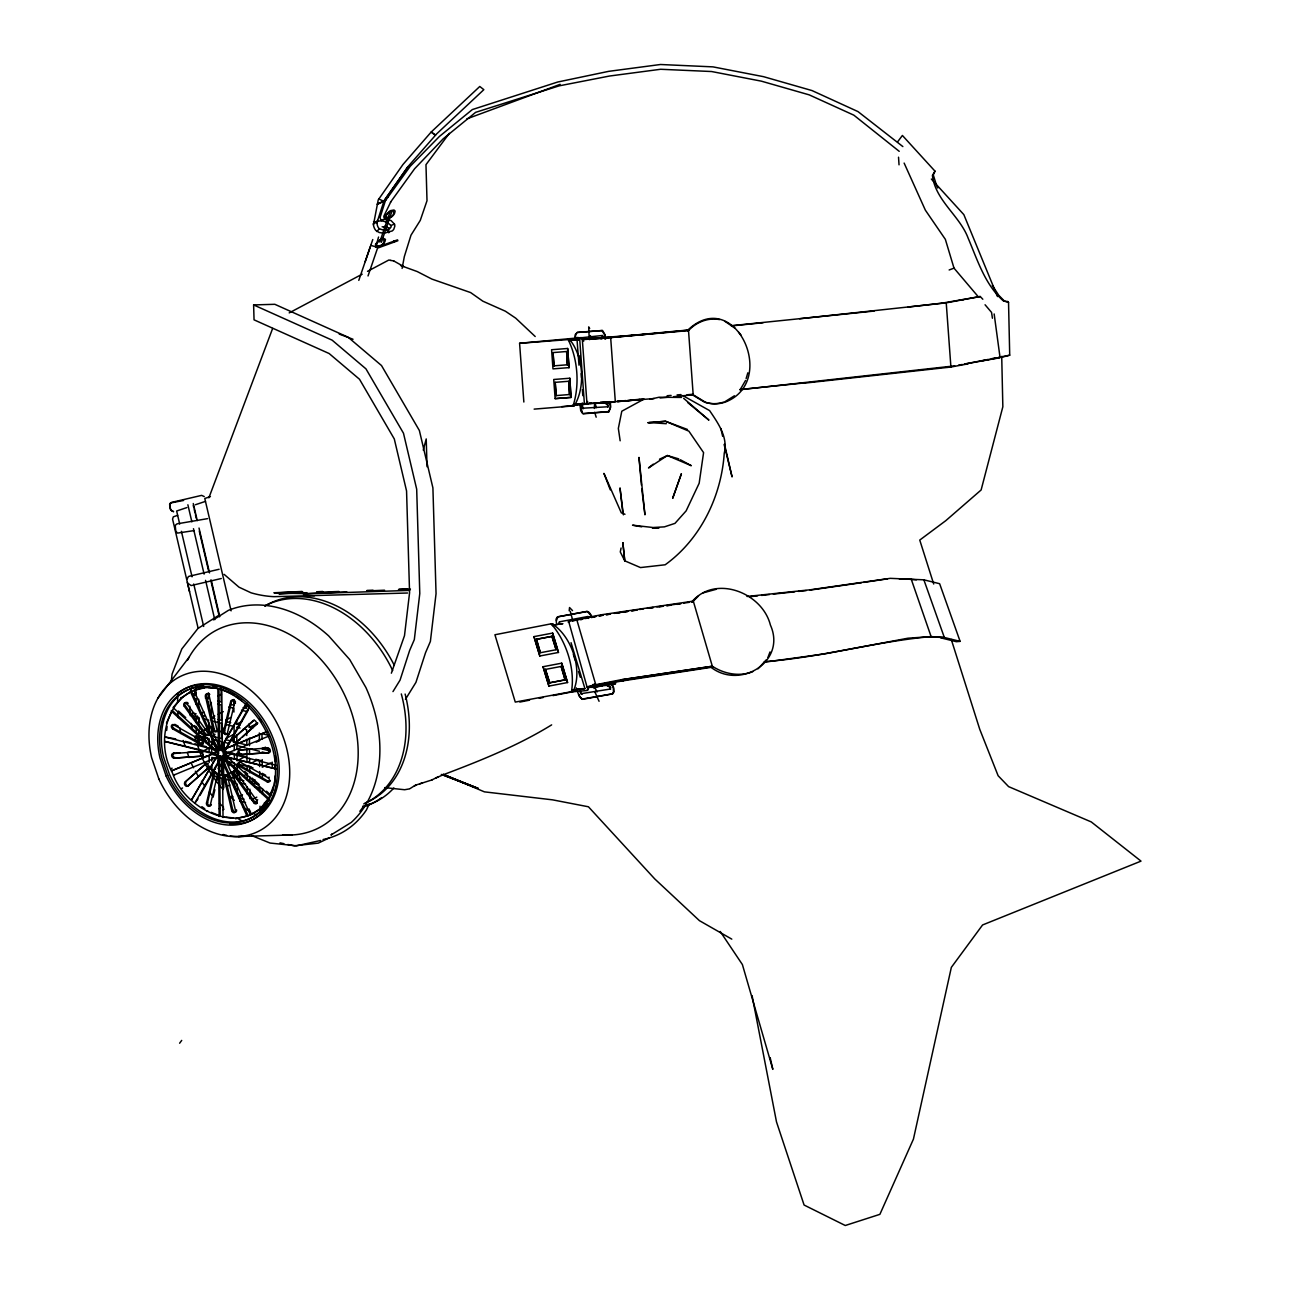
<?xml version="1.0" encoding="UTF-8"?>
<svg xmlns="http://www.w3.org/2000/svg" width="1290" height="1290" viewBox="0 0 1290 1290"><rect width="100%" height="100%" fill="white"/><g stroke="black" fill="none" stroke-linecap="round" stroke-linejoin="round"><path stroke-width="1.5" d="M556.458 620.603L557.812 616.991M373.455 224.831L378.228 199.886L402.964 164.507L431.199 132.015L479.783 86.478L483.831 89.671L435.23 135.224L431.199 132.015L435.472 135.015M377.277 221.574C381.34 219.703 388.113 221.832 391.031 225.814A2.58 2.58 0 0 1 390.951 227.201C388.822 231.265 382.114 230.442 378.921 228.378A8.272 8.272 0 0 1 377.099 223.347L377.631 220.155L376.761 221.767M588.192 687.183C586.24 691.763 588.03 691.23 588.885 686.973M604.817 338.367L604.865 337.69A12.642 12.094 72 0 0 604.623 334.803L602.14 330.692M234.296 695.262C181.616 665.253 148.398 729.979 172.505 773.033C185.083 810.62 243.552 838.452 268.933 798.542L224.654 758.197M171.248 681.749L172.086 674.073L181.809 648.951L197.773 628.665M166.668 730.479L167.103 726.512M274.464 783.611L275.334 775.661M559.409 622.409L559.57 623.602M594.593 402.899L594.384 408.446M603.059 336.674L602.14 337.512M605.139 338.867L605.252 337.545A12.642 12.094 72 0 0 605.01 334.642L602.527 330.53L577.049 332.53M552.684 625.537L552.878 624.038L551.201 623.812L494.925 634.761L515.274 702.082L573.228 691.359C583.112 670.203 571.696 636.502 552.733 624.312M617.313 401.593L642.291 399.32M402.109 268.433L404.318 256.662L410.994 235.183L420.282 220.364L427.006 200.708L425.974 164.685L449.339 133.305M621.071 548.024L620.28 551.959L624.763 560.827L640.485 567.568L665.172 564.778C700.631 539.204 721.368 496.295 724.238 453.29C728.253 437.246 718.127 423.265 709.613 410.607L682.732 395.53M211.35 804.573L210.286 805.121A2.403 1.806 62.7 0 1 207.916 806.089A2.403 1.806 62.7 0 1 206.513 803.009L213.576 773.339L214.64 772.791A2.403 1.806 62.7 0 1 215.124 771.904M230.652 701.583A2.403 1.806 62.7 0 1 233.022 700.599A2.403 1.806 62.7 0 1 234.425 703.695L227.363 733.365A2.403 1.806 62.7 0 1 224.992 734.332A2.403 1.806 62.7 0 1 223.589 731.253L230.652 701.583L231.716 701.034A2.403 1.806 62.7 0 1 234.087 700.051M206.513 803.009L207.577 802.461L214.64 772.791M223.589 731.253L224.654 730.704L231.716 701.034M210.286 805.121L217.349 775.451A2.403 1.806 62.7 0 0 215.946 772.355A2.403 1.806 62.7 0 0 213.576 773.339M213.108 797.156L214.882 789.738M217.091 780.466L218.413 774.903A2.403 1.806 62.7 0 0 218.203 773.145M423.265 450.129L426.216 438.939L427.038 466.738M746.136 378.534L747.845 372.81M587.643 401.48L585.789 404.205L561.714 406.656M621.248 679.765L712.322 666.237C724.093 673.944 739.364 676.895 752.715 671.719M391.354 673.203L404.496 635.664L409.575 592.755L406.56 490.974L394.288 438.939L359.507 379.26L329.16 353.541L254.049 319.839L253.614 304.924L274.818 304.295L348.171 337.254L381.501 365.538L419.363 430.489L432.908 487.894L436.052 593.658L430.376 641.469L425.555 652.659L415.944 682.362L405.463 699.325M377.696 220.316L384.097 200.692L407.64 167.023L435.601 135.095M379.776 242.036L390.048 211.818M386.129 226.024L384.597 227.395L386.436 227.685M381.389 242.294L391.676 212.076M902.855 146.576L857.995 111.601L812.023 90.574L763.47 76.658L712.967 66.87L660.48 64.5L608.638 71.353L557.683 82.028L472.334 109.569L439.422 136.45L410.252 166.249L385.371 200.772L380.131 217.3A5.402 5.402 0 0 0 381.485 220.606M358.797 280.365L372.762 239.553M375.68 247.212L377.115 246.245L375.68 247.212L378.567 237.037M368.021 275.947L377.551 248.115L397.868 240.746L397.546 239.859L377.228 247.228L370.778 245.374M208.883 497.811L272.642 328.434M767.953 657.384L770.017 651.934M569.245 339.173L569.825 340.399M216.51 750.78L172.215 710.435L166.458 723.093M273.803 785.336L269.046 797.607L260.322 808.604M247.793 705.066L249.373 706.839L223.122 753.215L269.787 795.72L272.851 789.98M552.313 625.489L552.878 624.038M575.888 333.804L575.211 338.931M615.33 401.819L610.67 337.625L688.376 330.224M623.28 680.185L597.222 684.845A11.933 1.242 -9.1 0 0 591.207 686.377L587.047 687.022L568.745 621.635A15.738 1.645 -9.1 0 1 575.598 619.829L601.043 614.83L693.31 601.124L698.519 595.948M897.518 141.948L902.403 135.466L934.992 171.167L933.283 174.908L936.443 185.099A71.127 11.884 47.7 0 0 937.749 188.017M369.343 803.735L366.473 809.862A123.727 90.09 63.9 0 1 323.081 839.5M390.87 201.691L383.872 216.139A2.79 2.79 0 0 0 384.743 218.655L391.047 220.574L394.482 224.138A5.321 5.321 0 0 1 394.805 226.298L393.805 229.201A7.563 7.563 0 0 1 392.225 230.942L384.017 233.248L379.212 232.506L375.793 230.442A10.9 10.9 0 0 1 373.391 223.799M745.556 380.453L740.154 389.725M571.551 691.134C575.179 668.413 566.278 641.13 551.201 623.812M573.082 691.634L571.938 690.408M218.881 752.941L191.565 799.865L216.269 757.553L215.204 758.101M245.971 703.743L219.719 750.119L173.053 707.597L181.68 697.551L191.581 691.311L217.478 748.248M220.429 748.877L247.035 703.195M197.983 798.929L194.951 802.961L221.203 756.585L267.869 799.091L268.933 798.542M199.966 795.446L221.574 757.262L220.509 757.81M224.186 752.667L248.47 709.774M586.531 402.915L585.789 404.205M568.713 340.479L569.438 339.254C583.532 356.153 585.741 387.065 574.26 405.834L534.141 409.124M392.966 691.601L400.061 680.12L409.656 650.418L414.316 639.63L419.782 593.545L416.686 489.184L403.48 433.214L365.957 368.859L332.127 340.157L253.614 304.924M766.292 659.819L757.988 668.833M572.97 406.156C579.807 385.404 577.92 359.12 568.132 339.592L519.596 343.285L523.853 402.029M407.785 167.087L383.856 201.321L378.841 198.999M390.499 202.191L414.654 168.7L443.196 138.82L475.623 112.343L559.102 85.866L609.541 76.029L660.625 69.273L711.612 71.531L761.358 81.157L809.201 94.863L853.835 115.165L899.227 151.333M179.616 1043.223L181.713 1040.401M158.009 698.051L189.114 657.191M609.074 411.413L610.267 407.43A12.642 12.094 72 0 0 610.057 404.528L609.041 401.609M647.903 607.59L647.338 608.3L653.079 607.477M376.761 231.539L379.325 228.846M719.643 319.597C708.194 317.388 696.278 322.065 688.521 330.595L687.473 330.433C734.494 285.235 778.499 380.195 726.238 401.706A31.718 30.944 -83.3 0 1 705.485 402.27L693.182 394.788L687.151 394.998M187.824 785.997L208.803 767.469L187.824 785.997A2.403 1.806 62.7 0 1 185.067 785.288A2.403 1.806 62.7 0 1 185.05 782.127L206.013 763.615A2.403 1.806 62.7 0 1 208.367 763.857M233.184 738.686L253.098 720.707A2.403 1.806 62.7 0 1 255.855 721.416A2.403 1.806 62.7 0 1 255.888 724.561L235.973 742.54A2.403 1.806 62.7 0 1 233.216 741.831A2.403 1.806 62.7 0 1 233.184 738.686L254.162 720.159M185.05 782.127L206.013 763.615M235.973 742.54L239.892 739.428M242.73 736.848L256.952 724.013A2.403 1.806 62.7 0 0 257.452 723.142M608.767 411.687L610.654 407.269A12.642 12.094 72 0 0 610.444 404.367L609.686 401.932M601.269 338.27L602.64 337.012L602.124 335.642M734.429 395.788L725.206 401.545M410.075 788.577L415.251 785.271L422.475 782.949M414.267 786.142L415.993 785.142M653.224 464.19L648.499 467.947L667.365 455.531L678.782 458.901M188.421 576.533L187.163 578.968M654.175 398.562L586.982 403.834L582.338 339.641L588.708 338.657M589.691 403.157L586.982 403.834L591.497 403.157M588.385 618.426L588.853 616.62M692.069 601.914L693.31 601.124L712.322 666.237L620.055 679.943L594.593 684.942A15.738 1.645 -9.1 0 0 587.74 686.748L587.111 687.312L594.303 687.344M198.273 628.262L218.881 615.249M213.318 619.861L228.33 610.396A123.727 93.235 62.7 0 1 328.724 635.954L349.703 659.545L365.876 687.473A123.727 93.235 62.7 0 1 351.267 822.423L330.95 835.001A3.773 2.483 57.8 0 0 331.804 833.985M269.207 735.945L223.138 754.844L250.421 814.845L261.386 808.056M551.652 724.867C517.242 746.072 479.445 761.084 441.793 775.306M607.8 406.947L607.88 405.382L605.397 403.286M608.251 406.753L582.419 408.221A2.677 2.564 72 0 1 582.306 407.721L581.951 403.351M609.154 411.526L583.048 413.526M643.839 399.207L621.796 411.22L618.345 428.425L620.151 440.793M693.31 601.124L691.746 601.962C715.192 574.195 762.261 592.529 770.404 625.053C786.868 661.754 739.734 690.086 710.758 667.075M289.202 312.889L362.184 274.173M367.521 271.335L388.87 260L390.773 260.419M580.742 619.829L581 619.7A7.756 0.806 -9.1 0 1 582.419 619.216M191.581 691.311L190.517 691.859L217.8 751.86L171.731 770.759L214.285 753.183L165.007 741.46L218.542 755.085L219.139 816.506L220.203 815.957L219.671 760.649L218.591 761.197M180.616 698.1L181.68 697.551M195.935 692.924L192.533 694.681L195.983 695.552L195.903 686.006M172.215 710.435L171.151 710.984L217.817 753.489M187.034 703.889L207.4 732.107A2.403 1.806 62.7 0 1 207.416 735.268A2.403 1.806 62.7 0 1 204.675 734.574L184.309 706.34A2.403 1.806 62.7 0 1 184.276 703.179A2.403 1.806 62.7 0 1 187.034 703.889L188.098 703.34M184.309 706.34L185.373 705.791A2.403 1.806 62.7 0 1 185.744 702.389M205.465 696.326A2.403 1.806 62.7 0 1 206.819 693.939A2.403 1.806 62.7 0 1 209.222 696.116L216.897 729.543A2.403 1.806 62.7 0 1 215.543 731.93A2.403 1.806 62.7 0 1 213.14 729.753L205.465 696.326L206.545 695.778A2.403 1.806 62.7 0 1 209.77 694.439M222.864 689.65L221.799 690.198L222.396 751.619L275.931 765.244M218.042 695.939L221.445 694.197M173.795 724.899L201.385 740.363A2.403 1.806 62.7 0 1 202.788 743.443A2.403 1.806 62.7 0 1 200.418 744.427L172.828 728.963A2.403 1.806 62.7 0 1 171.425 725.867A2.403 1.806 62.7 0 1 173.795 724.899L174.859 724.351L178.31 726.286M200.514 713.66L203.901 711.919M172.828 728.963L173.908 728.415L201.482 743.862A2.403 1.806 62.7 0 0 203.369 743.766M234.425 703.695L235.489 703.147M211.286 702.486L211.431 717.756L214.833 715.998M218.22 714.257L223.315 711.629M198.95 729.027L198.983 732.849L209.173 727.608M225.75 720.094L230.845 717.466M207.4 732.107L208.464 731.559A2.403 1.806 62.7 0 1 208.77 732.107M213.14 729.753L214.221 729.205A2.403 1.806 62.7 0 0 217.478 731.027M204.675 734.574L205.739 734.026A2.403 1.806 62.7 0 0 208.48 734.72M203.078 756.005A2.403 1.806 62.7 0 1 202.611 756.117L174.118 758.117A2.403 1.806 62.7 0 1 171.715 755.924A2.403 1.806 62.7 0 1 173.07 753.537L180.019 752.683M201.385 740.363L202.449 739.815A2.403 1.806 62.7 0 1 203.336 740.605M211.512 726.512L211.608 736.074L215.011 734.316M218.397 732.559L221.799 730.817M236.65 720.368L236.683 724.19L241.778 721.562M200.788 743.298L205.884 740.67M174.118 758.117L202.611 756.117M200.418 744.427L201.482 743.862M225.927 738.412L234.425 734.026M173.07 753.537L201.562 751.538A2.403 1.806 62.7 0 1 203.046 752.135M210.173 747.426L201.691 751.812L202.836 755.134M249.26 723.577L249.309 727.399L257.79 723.029M255.888 724.561L256.952 724.013M171.038 768.727L172.102 768.179M215.091 745.894L216.156 745.346L218.413 747.41M218.429 744.524L219.51 743.975L218.961 688.65L217.897 689.199L218.494 750.619L164.959 736.993L175.666 738.896M213.172 749.264L214.237 748.716M222.332 745.507L223.396 744.959L223.444 749.426L222.38 749.974M216.881 751.748L211.786 754.376L216.785 755.65M217.8 751.86L218.865 751.312M174.779 774.564L173.715 775.129L220.848 755.666M225.734 748.603L226.798 748.055M223.815 751.973L224.879 751.425M227.717 752.973L228.781 752.425M223.863 756.44L224.928 755.892L229.362 765.663M222.444 757.714L223.509 757.166L223.815 787.98M232.893 753.215L224.412 757.585L231.055 759.278M270.287 751.377A2.403 1.806 62.7 0 1 268.917 752.602L240.44 754.602A2.403 1.806 62.7 0 1 238.037 752.425A2.403 1.806 62.7 0 1 239.392 750.038L252.195 748.861M256.275 742.202L259.661 740.46M227.75 757.44L277.044 769.163L222.428 756.085L223.025 817.489L224.089 816.941M222.493 762.18L223.557 761.632M225.847 760.81L226.911 760.262M240.44 754.602L268.917 752.602M209.27 766.212L211.947 770.84L215.349 769.082M181.487 788.529L182.551 787.98M245.519 756.424L237.037 760.81L236.957 753.167M265.498 747.168L262.096 748.926L270.416 751.038M240.504 762.277L268.094 777.741A2.403 1.806 62.7 0 1 269.497 780.821A2.403 1.806 62.7 0 1 267.127 781.804L239.537 766.341A2.403 1.806 62.7 0 1 238.134 763.261A2.403 1.806 62.7 0 1 240.504 762.277L241.569 761.729M239.392 750.038L267.869 748.039A2.403 1.806 62.7 0 1 268.884 748.297M217.349 775.451L218.413 774.903M218.736 776.016L219.8 775.467M239.537 766.341L240.601 765.792L268.191 781.256A2.403 1.806 62.7 0 0 270.368 780.773M222.638 776.999L223.702 776.451M234.78 770.646L224.589 775.903L234.57 778.451M225.089 776.596L232.764 810.023A2.403 1.806 62.7 0 0 235.167 812.216A2.403 1.806 62.7 0 0 236.522 809.83L235.457 810.378A2.403 1.806 62.7 0 1 234.103 812.765A2.403 1.806 62.7 0 1 231.7 810.572L224.025 777.144L225.089 776.596A2.403 1.806 62.7 0 1 225.573 774.564M251.357 763.148L258.145 759.649M224.025 777.144A2.403 1.806 62.7 0 1 225.379 774.758A2.403 1.806 62.7 0 1 227.782 776.951L228.846 776.403A2.403 1.806 62.7 0 0 228.653 775.822M233.538 774.597A2.403 1.806 62.7 0 1 233.506 771.436A2.403 1.806 62.7 0 1 236.264 772.13L256.613 800.364A2.403 1.806 62.7 0 1 256.646 803.509A2.403 1.806 62.7 0 1 253.904 802.815L233.538 774.597L234.603 774.048A2.403 1.806 62.7 0 1 234.57 770.888M237.07 763.841L237.215 779.112L240.601 777.37M244.004 775.613L247.39 773.871M262.273 767.228L270.771 762.858M226.395 786.723L229.797 784.981M254.92 779.708L249.841 782.337L249.776 776.596M268.094 777.741L269.159 777.193M206.642 811.442L207.706 810.894M267.127 781.804L268.191 781.256M239.085 796.559L242.488 794.801M219.058 808.685L220.122 808.137M222.96 809.668L224.025 809.12M251.711 799.768L256.807 797.139M231.7 810.572L232.764 810.023M256.613 800.364L257.694 799.8M253.904 802.815L254.969 802.267A2.403 1.806 62.7 0 0 257.323 803.219M264.337 802.977L269.417 800.348M235.489 818.779L248.131 815.667L222.235 758.73M248.131 815.667L247.067 816.215L219.784 756.214M435.52 778.112L441.986 775.306M438.648 776.612L432.085 779.821M328.853 838.081L318.259 843.128L294.265 845.805L287.799 844.499M659.496 459.192L667.365 455.531L691.311 465.706L680.362 459.756M594.529 684.442L592.771 684.603M377.373 203.933L384.049 200.853M377.277 204.336L385.371 200.772M596.174 417.186L594.69 412.332M222.219 749.925L266.482 731.769M267.224 731.575L221.154 750.474L193.871 690.472L204.578 687.796M381.114 220.122L386.033 218.961L386.823 222.493M949.15 269.981L954.003 268.143L978.594 297.135M466.851 118.874L560.15 84.334M390.935 225.46L394.482 224.138M373.391 223.589L377.164 222.219M703.244 592.836L716.144 589.32M432.279 779.821L419.798 783.804M571.051 642.694L584.902 688.521L580.677 689.441M602.946 403.173L605.413 403.141M210.431 496.585L204.787 498.472L231.103 610.863M186.84 507.599L176.649 511.001L179.697 524.046M195.37 504.745L205.465 501.375M177.649 515.323L173.312 516.838L172.57 519.144L197.999 627.762M610.283 688.925L610.025 687.167M590.917 686.49C592.755 687.393 601.301 686.764 600.011 684.813A7.756 0.806 -9.1 0 1 604.365 683.635L605.703 683.394M595.029 687.264L602.914 685.7L605.22 683.91L623.667 680.717M1002.007 357.217L1009.715 355.202L1008.538 302.553L1004.233 300.909L998.815 295.378L992.284 285.413M519.596 343.285L581.21 337.593L583.757 341.108M568.132 339.592L569.438 339.254M567.648 348.477L569.035 367.618L567.648 348.477L551.588 349.735L552.975 368.875L569.035 367.618M553.039 352.589L554.007 365.844L553.039 352.589L566.616 351.509L567.374 364.812L566.616 351.509M569.809 378.228L571.002 397.417L555.135 398.626L553.732 379.486L569.809 378.228L571.002 397.417M555.2 382.34L556.167 395.595L555.2 382.34L568.777 381.26L569.535 394.563L568.777 381.26M555.135 398.626L571.196 397.368M574.082 405.753L573.647 404.608M574.485 404.592L575.824 404.512M384.743 787.626L404.625 789.738L409.494 788.883M573.066 690.102L575.695 689.634M574.776 689.827L573.776 690.102L574.776 690.182M595.061 684.377L594.513 684.377M189.001 576.308L219.107 569.261M221.283 578.517L191.162 585.563L188.179 583.548M577.904 337.319L577.372 338.077A2.725 2.596 72 0 0 577.34 338.577L577.356 338.931M650.047 399.287L659.013 397.239L681.539 397.433M608.848 411.704L583.015 413.816L580.758 410.849L579.839 403.77M320.597 840.483L296.523 845.805L270.061 843.047L251.55 835.549M605.72 685.087L604.671 685.345L605.558 685.361M613.443 684.184L614.524 683.861L613.605 683.91M581.806 403.931L584.386 403.577L579.726 339.383L576.195 339.834M583.112 403.738L584.386 403.577M994.155 313.954L1000.073 357.717L964.194 364.119L988.092 359.459M991.8 358.652L995.493 357.846M999.702 357.507L980.706 361.055M554.2 624.989L556.071 624.715M581.822 689.231L583.741 688.779L582.741 688.699M589.224 338.415L582.338 339.641L611.299 337.561M585.337 618.523L586.676 618.281M533.963 636.631L552.62 633.084L558.473 652.45L539.817 655.997L533.963 636.631L539.817 655.997M536.317 639.324L552.072 636.341L556.119 649.741L540.365 652.724L536.317 639.324L552.072 636.341M543.058 666.72L561.714 663.173L567.568 682.539L548.911 686.087L543.058 666.72L548.911 686.087M545.412 669.413L561.166 666.43L565.213 679.83L549.717 682.845L545.412 669.413L549.717 682.845M549.459 682.813L565.213 679.83M519.822 702.066L529.561 700.164M539.284 698.277L543.187 697.519M552.926 695.616L572.389 691.843L587.144 690.505M998.412 357.378L1009.715 355.202M580.049 619.377L578.21 619.732A11.933 1.242 -9.1 0 0 577.372 619.893M606.671 684.909L603.526 685.522L606.461 685.264M612.508 684.361L615.685 683.684L612.702 684.006M610.783 688.957L580.822 693.746A2.741 2.628 68.8 0 1 580.565 693.246L579.258 689.053M799.606 318.743L946.231 302.844L980.255 296.507L982.819 299.248M557.715 616.813L586.885 611.412L589.159 612.363L591.207 615.314A12.223 11.739 68.8 0 1 591.981 617.555M593.674 684.668L594.48 684.522M908.144 307.052L942.458 303.086L980.255 296.507M740.105 389.709L954.713 365.876M958.502 365.183L962.308 364.473M967.984 363.877L950.907 367.037L804.928 383.098M589.159 617.7L576.759 619.587L595.77 684.7L597.222 684.845M591.094 617.346L594.98 616.62M598.866 615.894L602.011 615.298M592.191 617.265L595.867 616.588M599.544 615.91L603.22 615.233M555.345 624.763L557.199 624.505M574.985 689.682L576.84 689.441M605.978 684.974L607.8 684.716M611.363 684.555L613.185 684.297M610.541 402.528L613.04 402.109L611.089 402.174M207.561 518.644L177.02 523.853L175.214 525.369L175.779 530.98L177.407 533.109L193.887 530.625M607.38 684.732L612.073 684.023M610.235 684.797L611.783 684.538M556.748 624.505L562.908 623.683M576.388 689.441L578.097 689.247M579.42 689.634L581.145 689.441M606.639 614.588L610.509 613.992M614.395 613.379L627.956 611.283M631.842 610.686L635.712 610.089M639.582 609.493L643.468 608.896M569.6 340.334L571.841 340.06M571.067 340.173L570.261 340.302L571.164 340.302M577.92 339.625L579.694 339.351M574.921 404.431L573.921 404.608L576.614 404.447M652.466 528.239L658.819 528.223M606.219 614.782L610.138 614.185M616.007 613.282L619.909 612.685M623.828 612.089L627.746 611.492M631.649 610.896L637.518 609.993M622.248 680.346L712.257 666.688M622.989 680.83L713.273 667.011M608.944 684.474L610.541 684.232M863.607 582.403L887.52 578.823M604.639 338.625L608.058 338.044L606.864 337.996M605.058 338.609L607.074 338.157L606.106 338.125M609.606 402.673L611.186 402.496M810.12 590.094L861.623 582.677M183.567 500.456L170.345 503.019L169.603 504.68L170.748 509.921L173.586 511.695M656.9 606.929L662.641 606.123M666.479 605.574L679.862 603.672M683.684 603.123L689.424 602.301M558.312 624.263L559.941 624.038M577.952 689.199L579.565 688.973M649.257 608.203L653.208 607.654M659.109 606.832L663.06 606.284M666.995 605.736L670.945 605.187M676.847 604.365L680.798 603.801M607.09 685.248L608.816 684.958M591.497 338.351L613.266 337.093M600.672 338.657L603.333 338.319M601.092 338.641L602.14 338.512M608.558 402.819L610.025 402.673M611.605 684.135L613.443 683.845M605.72 685.425L607.558 685.135M579.404 689.053L582.532 688.618M577.952 689.908L574.985 690.263M641.727 526.836L632.519 525.191L653.046 527.513L664.382 526.868L674.976 523.369L686.135 510.872L699.164 483.25L703.582 452.629L688.876 431.166L665.511 421.266L648.064 422.717L665.511 421.266L687.473 429.473M571.212 340.108L573.873 339.834M577.775 339.673L575.13 339.947M580.855 404.044L582.435 403.883M607.364 402.996L608.735 402.835M763.89 662.27L824.423 653.933L907.967 638.211L931.106 636.583L944.345 637.486L960.115 641.372L939.636 583.709L923.866 579.823L890.229 578.339L810.459 589.756L746.975 596.48M764.97 661.625C820.956 657.465 875.426 641.582 931.106 636.583L911.095 578.791L899.356 578.984M749.78 596.722L757.633 595.851M761.568 595.416L769.421 594.545M773.339 594.11L794.656 591.82M572.405 339.963L576.42 339.56M577.049 404.173L578.533 404.044M579.774 404.157L581.258 404.028M874.168 311.051L731.365 325.709M561.053 623.973L562.182 623.844M580.677 688.892L584.902 688.618M576.84 689.989L573.034 690.392M606.042 403.141L607.461 402.948M798.51 591.4L806.218 590.594M804.267 382.953L739.944 389.516M573.889 340.108L575.275 339.963M687.473 330.433L688.521 330.595L693.182 394.788L673.686 396.675M578.372 404.028L581.081 403.754M578.549 404.302L579.936 404.173M731.511 325.902L763.083 322.726M589.836 338.351L595.883 337.899M688.473 329.998L612.685 337.142M589.304 339.399L688.521 330.595L687.135 330.466M687.215 394.772L693.133 394.208M660.029 397.997L667.833 397.239M572.567 340.221L574.018 340.06M577.227 404.431L578.678 404.27M651.079 333.884L593.303 338.238M617.346 401.351L625.876 400.577M631.826 400.029L639.775 399.303M604.317 338.27L605.865 338.077M609.299 402.319L610.847 402.125M618.007 401.577L644 399.223M604.833 403.254L606.381 403.061M571.357 340.334L572.937 340.157M576.017 404.528L577.597 404.367M610.686 401.9L600.543 402.109M927.268 636.873L944.345 637.486L923.866 579.823M960.115 641.372L956.325 641.694L940.555 637.792M667.124 395.74L671.106 395.417M677.073 394.917L681.039 394.595M602.543 402.738L600.35 402.883M554.007 365.844L567.568 364.764M556.167 395.595L569.729 394.514M573.373 404.689L575.275 404.544M614.443 401.835L590.32 403.512M602.188 330.498L577.436 332.369L575.259 334.529L574.824 339.093M577.033 339.544L578.726 339.48L577.823 339.48M571.954 340.254L569.696 340.447M582.29 403.657L583.274 403.593M592.255 339.012L585.66 339.302M610.283 402.238L611.847 402.061M959.534 299.909L963.308 299.667M942.458 303.086L946.231 302.844L950.907 367.037L947.118 367.295M599.382 686.07L602.253 685.893M934.992 171.167L932.412 175.392C935.314 200.563 959.841 215.753 968.177 238.231C977.53 260.193 985.141 285.09 1003.717 301.199L1007.974 301.586M409.769 590.385L308.181 593.739L274.625 593.029L302.634 591.675M587.95 616.491L559.36 621.845L559.07 623.57M302.811 592.513L278.898 593.787L306.939 592.707M316.776 591.771L322.742 591.465M187.856 752.264L201.562 751.538M261.999 748.345L267.869 748.039M582.032 694.375L581.306 693.794A2.741 2.628 68.8 0 1 581.064 693.294L579.758 689.086M273.851 592.771L302.005 591.465M303.069 593.722L346.8 591.836M366.683 590.981L384.565 590.207M398.481 589.611L410.414 589.095M316.953 592.336L338.996 591.481M367.037 590.417L373.036 590.191M399.078 589.191L407.092 588.885M604.591 403.206L603.672 403.206M581.21 337.593L581.984 338.464M407.592 593.013L273.996 596.673A202.949 140.255 88.3 0 1 251.082 592.819L238.989 587.176L224.105 574.34M238.311 836.533L292.185 834.952M689.312 394.901L693.182 394.788M173.408 511.533C169.603 511.501 168.538 504.213 171.409 502.439L201.627 495.376L204.255 496.569M314.454 595.787L303.779 595.335M649.322 422.556L666.317 423.7M373.552 221.654L377.212 221.783A8.691 8.691 0 0 0 377.099 223.347M599.076 701.292L594.851 691.875M583.451 408.72L582.806 408.059A2.677 2.564 72 0 1 582.693 407.559L582.354 403.19M907.257 579.081L916.416 579.839M208.287 687.554L215.414 688.279M225.879 817.134L232.99 817.876M552.62 633.084L558.473 652.45M556.119 649.741L551.83 636.309M540.365 652.724L536.559 639.356M561.714 663.173L567.568 682.539M561.166 666.43L564.972 679.798M569.406 622.506L568.035 621.909M385.629 226.459L386.597 227.25M382.146 226.766L389.096 227.879M370.311 246.729L365.215 261.612M390.709 260.419L393.789 260.935M582.29 699.325L612.798 693.859L613.992 691.859L613.798 688.296A12.174 11.691 68.8 0 0 612.75 685.458L610.799 682.878M280.027 842.854L283.913 843.676M205.287 697.922L208.609 698.777L208.561 693.036M217.913 701.131L221.235 701.986L221.106 688.618M230.539 704.356L233.861 705.195L233.796 699.47M243.149 707.565L246.487 708.42L246.438 704.598M217.946 704.179L221.267 705.017L221.412 720.288L218.091 719.449M228.894 706.968L233.893 708.226L233.925 712.048M241.52 710.177L246.503 711.451M196.161 713.87L192.291 712.886L192.678 715.998L196.193 716.901L196.257 722.626M202.143 715.386L205.465 716.24M211.431 717.756L214.753 718.595M225.718 721.4L230.717 722.658M236.683 724.19L240.005 725.028M249.309 727.399L252.63 728.237M203.836 718.853L208.819 720.11M211.463 720.788L221.445 723.335L221.59 738.606L211.608 736.074M225.75 724.432L234.071 726.544L234.216 741.815M236.715 727.221L240.037 728.06M243.358 728.915L246.68 729.753L246.745 735.494M268.61 735.332L261.951 733.639L262.015 739.38M194.903 731.817L196.338 732.172L196.29 726.447M198.983 732.849L208.964 735.397M225.895 739.702L230.878 740.976M199.015 735.881L207.335 738.009M211.641 739.106L221.622 741.637L221.67 747.378M229.249 743.588L224.267 742.314L224.363 751.86M245.197 747.652L236.892 745.523L236.925 749.345M259.483 751.28L249.502 748.748L249.567 754.473M262.128 751.957L267.127 753.231M185.309 741.347L191.097 742.83M194.951 743.798L206.529 746.749M210.383 747.732L218.139 749.716M223.46 751.07L246.132 756.843M255.775 759.294L261.564 760.761M206.013 755.94L209.173 756.746L209.222 762.422M238.731 764.26L247.035 766.389L247.083 770.194M253.017 767.905L249.68 767.05L249.744 772.791M237.215 779.112L243.858 780.805M251.502 782.756L258.145 784.449M224.621 778.934L234.603 781.482L234.667 789.109M240.569 782.998L245.552 784.272M254.856 786.642L259.838 787.9L259.87 791.721M239.053 797.849L244.036 799.123M253.34 801.493L256.662 802.332M239.908 801.106L245.519 802.525M403.706 266.53L393.74 260.935M400.529 265.498L417.234 271.561L431.86 279.075L470.624 292.572L482.847 301.183L505.39 311.213L515.71 318.162L535.205 336.513M608.203 405.157L605.8 403.125M339.238 334.094L353.025 339.254M442.18 774.597L478.364 788.448L443.292 774.435L484.395 791.85L552.588 799.848L588.434 806.782L654.74 878.909L699.454 920.673L731.801 939.136M441.309 774.435L477.203 788.222L443.228 774.419M624.973 514.242L621.296 512.823L603.946 473.382L610.283 489.861M610.057 687.086L607.3 685.506M211.27 812.329L218.413 815.232M581.822 699.132L612.299 693.827L613.492 691.827L613.298 688.247A12.174 11.691 68.8 0 0 612.25 685.425L610.718 683.232M725.093 321.468L735.123 328.257M195.564 735.945L198.999 737.88M248.47 765.599L251.921 767.534M262.257 773.323L265.708 775.258M582.322 699.164L579.033 695.955L576.275 687.893M235.748 696.326L241.601 700.567M201.853 806.653L204.787 808.765M606.816 685.474L610.815 687.441M692.133 394.643L704.453 402.125A31.718 30.944 -83.3 0 0 723.529 402.158M581.838 698.857L580.387 697.374M687.618 402.48L708.919 420.121L683.635 398.32M178.472 711.016L185.712 717.611M194.419 725.544L197.305 728.173M225.428 753.795L228.814 756.891M244.761 771.404L247.664 774.048M252.002 778.015L259.258 784.61M266.498 791.205L270.852 795.172M375.454 246.132L376.728 247.374M931.348 179.036L963.84 214.624L997.493 296.555M232.281 796.124L233.055 796.994M985.06 304.762L991.542 312.39L992.429 318.259M738.799 332.304L741.073 335.158M582.338 412.929L580.242 403.609M197.144 715.885L199.402 719.014M237.328 771.581L239.585 774.726M185.373 705.791L205.739 734.026M234.603 774.048L254.969 802.267M720.223 931.477L742.395 964.565L772.839 1069.362L770.162 1057.671M1007.909 301.538L1008.538 302.553M387.484 196.128L388.048 197.064M386.79 229.814L388.532 232.684M259.435 718.175L261.386 721.529M579.936 696.713L578.807 694.407M572.518 610.622L569.535 607.542L569.196 610.767M385.452 199.047L385.936 199.982M217.865 740.363L221.493 748.329M249.018 808.894L251.486 814.296M904.129 163.072L925.349 210.141L945.36 239.359L954.003 268.143M596.996 692.037L594.545 686.603L594.093 688.489M393.885 241.198L394.192 242.069M393.547 241.311L393.853 242.197M204.368 737.638L206.158 742.927M196.386 736.171L199.095 744.169L199.031 737.541M194.597 736.461L196.403 741.75M197.596 745.265L201.192 755.875M183.212 740.476L184.986 745.701M187.356 752.65L189.017 757.536M933.702 584.031L919.754 540.075L945.78 520.676L981.126 489.974L1002.846 406.769L1001.717 356.395M951.278 639.469L979.755 729.318L998.121 775.725L1008.603 786.626L1091.259 821.924L1141.021 861.123L982.577 924.962L951.343 967.371L913.433 1139.118L879.893 1214.341L845.273 1225.5L804.089 1205.037L776.499 1121.913L752.07 995.606M572.26 618.62L570.277 611.299M589.675 328.482L588.692 326.886L589.272 339.576M573.341 654.32L575.082 660.045M578.533 671.51L580.274 677.234M187.34 582.258L189.566 591.707M556.538 623.86L556.054 619.135L557.328 616.959L587.369 611.444L590.707 615.282A12.223 11.739 68.8 0 1 591.481 617.507M724.19 444.711L732.075 476.929L724.464 444.05M193.274 503.519L197.273 520.596M199.015 528.045L209.528 572.905M211.205 580.097L219.752 616.604M193.258 505.406L193.806 507.776M194.226 509.502L195.032 512.969M195.435 514.71L196.306 518.387M199.289 531.125L208.674 571.212M210.77 580.194L219.316 616.701M187.872 504.777L191.871 521.853M193.468 528.69L204.11 574.131M205.562 580.355L214.769 619.668M181.406 531.335L192.049 576.824M193.726 583.999L203.675 626.44M720.868 428.57L722.658 436.31M227.782 776.951L235.457 810.378M206.545 695.778L214.221 729.205M388.403 229.427L389.112 232.539M595.577 404.496L596.061 407.753M623.36 514.839L619.99 487.926L622.731 511.824M641.791 489.071L644.952 514.823L638.985 457.402L641.436 485.104M274.818 756.037L275.48 761.568M603.075 336.319L602.511 335.481L576.985 338.222A2.725 2.596 72 0 0 576.952 338.738L579 365.199M579.887 355.524L580.178 359.539M581.21 373.584L581.5 377.599M582.371 389.644L582.806 395.659M898.533 157.203L899.033 164.83M590.465 335.61L590.497 339.06M274.851 764.712L274.883 768.534M272.19 762.132L272.238 767.873M262.209 759.6L262.257 765.325M262.354 774.081L262.386 777.902M262.483 788.577L262.547 794.301M259.306 732.978L259.387 740.605M259.58 760.826L259.629 766.566M259.677 771.501L259.742 777.241M260.016 806.218L260.08 812.7M249.405 738.074L249.486 745.717M249.599 758.294L249.631 762.116M249.905 789.19L249.986 798.736M246.777 739.299L246.842 745.04L236.86 742.492L236.78 734.849M246.858 748.071L246.987 761.439M247.116 774.016L247.164 779.74M247.228 786.61L247.309 794.237M237.263 784.062L237.344 793.608M234.248 744.862L234.296 750.587M234.328 754.408L234.377 758.23M234.554 776.532L234.425 763.164L224.444 760.632L224.492 766.357M224.121 727.818L224.186 733.559M222.041 784.594L221.977 778.257L215.269 776.564L213.205 773L221.944 775.226L221.799 759.955L211.818 757.407L211.85 761.245M211.657 741.008L211.77 752.473M211.899 765.083L211.947 770.84M208.641 701.808L208.722 709.435M208.835 722.029L208.932 731.575M208.996 738.428L209.044 744.153M209.093 747.974L209.125 751.796M198.66 699.261L198.757 708.807M198.837 717.579L198.918 725.222M196.016 698.583L196.08 704.324M572.647 621.103A11.933 1.242 -9.1 0 1 575.775 620.248M264.869 606.074A110.698 83.415 62.7 0 1 394.305 665.366M405.125 694.052A110.698 83.415 62.7 0 1 365.28 802.961M234.667 783.852A96.057 72.369 62.7 0 1 230.878 779.595M221.767 767.356A96.057 72.369 62.7 0 1 217.72 760.729M208.803 741.508A96.057 72.369 62.7 0 1 207.529 737.864M264.998 605.832A110.698 83.415 62.7 0 1 392.66 670.542M401.303 693.939A110.698 83.415 62.7 0 1 363.748 803.912M256.468 814.925A100.765 75.933 62.7 0 1 252.985 813.151M249.696 811.313A100.765 75.933 62.7 0 1 243.423 807.33M234.345 800.364A100.765 75.933 62.7 0 1 228.636 795.172M223.17 789.48A100.765 75.933 62.7 0 1 201.982 757.569M192.387 729.253A100.765 75.933 62.7 0 1 191.291 723.448M190.291 715.692A100.765 75.933 62.7 0 1 189.791 706.178M190.597 692.149A100.765 75.933 62.7 0 1 191.178 688.263M220.203 771.452A100.765 75.933 62.7 0 1 218.139 768.324M187.405 660.383A111.311 83.866 62.7 0 1 340.77 687.425A111.311 83.866 62.7 0 1 282.591 834.824M242.197 821.166A111.311 83.866 62.7 0 1 237.376 818.07M223.557 807.153A111.311 83.866 62.7 0 1 219.51 803.315M213.027 796.398A111.311 83.866 62.7 0 1 209.319 791.996M204.691 785.916A111.311 83.866 62.7 0 1 201.417 781.176M198.289 776.257A111.311 83.866 62.7 0 1 195.354 771.194M193.516 767.76A111.311 83.866 62.7 0 1 190.936 762.551M180.858 733.51A111.311 83.866 62.7 0 1 179.633 727.592M178.197 717.643A111.311 83.866 62.7 0 1 177.714 711.725M177.552 701.792A111.311 83.866 62.7 0 1 178.052 693.601M267.917 803.138A71.434 53.825 62.7 0 1 169.458 774.403L163.508 756.875A71.434 53.825 62.7 0 1 187.969 689.763M189.807 688.957A71.434 53.825 62.7 0 1 203.723 685.877M213.027 686.296A71.434 53.825 62.7 0 1 216.817 686.99M176.569 694.617A73.74 55.567 62.7 0 1 272.255 736.122A73.74 55.567 62.7 0 1 229.749 824.133M237.037 741.992A2.403 1.806 62.7 0 1 234.28 741.282A2.403 1.806 62.7 0 1 234.248 738.122M227.54 733.946A2.403 1.806 62.7 0 1 224.654 730.704M234.974 700.857A2.403 1.806 62.7 0 1 235.473 701.986M175.182 757.569A2.403 1.806 62.7 0 1 172.796 755.376A2.403 1.806 62.7 0 1 174.134 752.989M210.85 805.444A2.403 1.806 62.7 0 1 207.577 802.461M204.949 764.164A2.403 1.806 62.7 0 1 207.706 764.857A2.403 1.806 62.7 0 1 207.738 768.018M188.888 785.449A2.403 1.806 62.7 0 1 186.147 784.739A2.403 1.806 62.7 0 1 186.115 781.579M227.459 774.468A2.403 1.806 62.7 0 1 227.927 774.822M200.498 752.086A2.403 1.806 62.7 0 1 202.901 754.279A2.403 1.806 62.7 0 1 201.546 756.666M186.711 702.324A2.403 1.806 62.7 0 1 187.695 702.873M173.908 728.415A2.403 1.806 62.7 0 1 172.989 724.448M236.441 770.775A2.403 1.806 62.7 0 1 236.925 771.13M266.804 748.587A2.403 1.806 62.7 0 1 269.207 750.764A2.403 1.806 62.7 0 1 267.852 753.15M240.601 765.792A2.403 1.806 62.7 0 1 239.698 761.826M241.504 754.053A2.403 1.806 62.7 0 1 239.102 751.876A2.403 1.806 62.7 0 1 240.456 749.49M269.352 748.635A2.403 1.806 62.7 0 1 270.271 750.216M393.853 787.997A110.698 80.609 63.9 0 1 362.635 806.298M363.361 806.508A118.97 86.624 63.9 0 1 359.846 811.329M381.663 797.623A110.698 80.609 63.9 0 1 362.861 807.056M246.906 835.904A86.72 63.145 63.9 0 1 230.217 836.001M226.637 835.372A86.72 63.145 63.9 0 1 223.041 834.501M385.275 215.656L385.436 218.203C389.58 219.671 395.03 215.285 395.127 211.028L394.014 209.996L390.531 210.609L385.275 215.656M386.194 215.398L386.323 217.462C397.755 218.591 394.466 203.336 386.194 215.398M375.567 244.004L375.729 246.551C379.873 248.035 385.323 243.649 385.436 239.376L383.324 238.263L380.84 238.972L375.567 244.004M376.486 243.745L376.615 245.793C388.048 246.954 384.791 231.684 376.486 243.745M384.259 226.734L385.549 228.701L387.177 227.201L385.662 225.944L384.259 226.734M681.378 473.785L672.671 498.295L681.378 473.785M593.497 686.861L595.238 686.603L593.497 686.861M167.7 775.306L161.75 757.794A71.434 53.825 62.7 0 1 227.008 691.908A71.434 53.825 62.7 0 1 265.434 805.073A71.434 53.825 62.7 0 1 167.7 775.306M166.088 775.967L159.96 757.891A73.74 55.567 62.7 0 1 227.314 689.892A73.74 55.567 62.7 0 1 266.966 806.685A73.74 55.567 62.7 0 1 166.088 775.967M158.783 778.773L151.575 757.52A86.72 65.339 62.7 0 1 230.797 677.54A86.72 65.339 62.7 0 1 277.431 814.909A86.72 65.339 62.7 0 1 158.783 778.773M624.763 560.827L622.86 542.687L624.763 560.827"/></g></svg>
